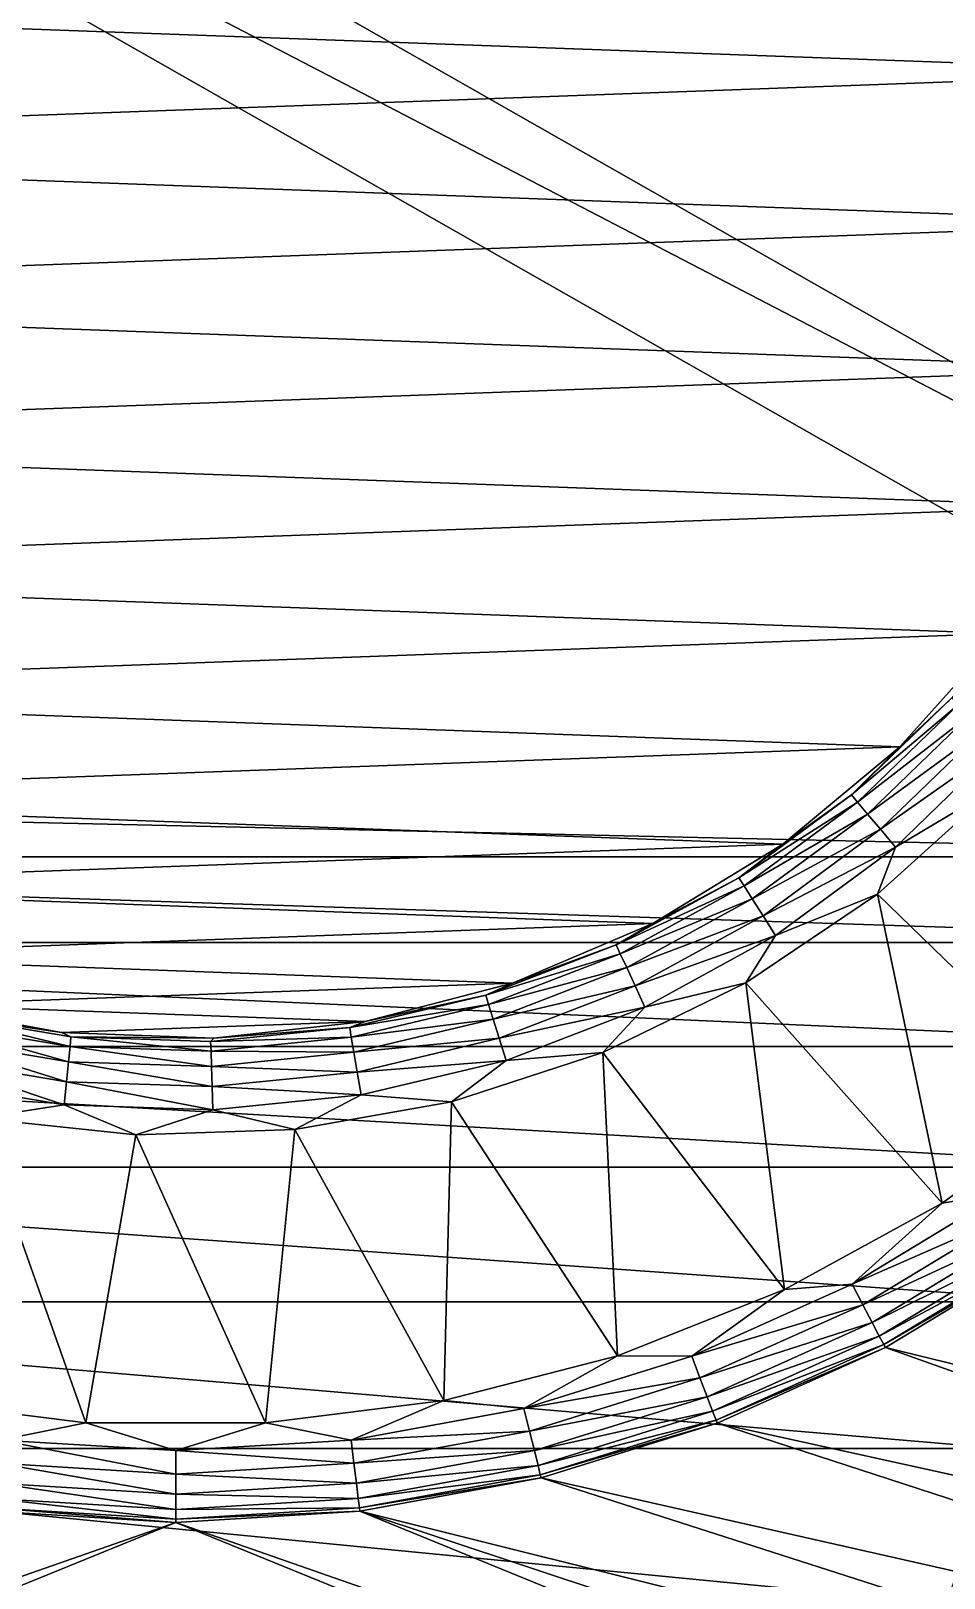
# Model space of a CAD drawing. Extents: x 464 to 15145, y 328 to 7622.
# Drawn here: x 7666 to 8538, y 2465 to 3942 of the extents above; entities that cross this region are included whole.
import ezdxf

# ---------------------------------------------------------------- set-up
doc = ezdxf.new("R2010")
doc.units = 0
doc.layers.get('0').update_dxf_attribs({"linetype": 'CONTINUOUS'})

msp = doc.modelspace()

# ---------------------------------------------------------------- linework, layer by layer
at = {"color": 7}
for points in [[(6344.4, 4734.4, -4432), (9264.7, 3216.1, -4432), (6488.9, 4797.1, -4432), (6344.4, 4734.4, -4432)], [(6488.9, 4797.1, -4432), (9264.7, 3216.1, -4432), (9264.7, 4734.4, -4432), (6488.9, 4797.1, -4432)], [(6344.4, 3216.1, -4432), (9120.2, 3153.3, -4432), (6344.4, 4734.4, -4432), (6344.4, 3216.1, -4432)], [(9120.2, 3153.3, -4432), (9264.7, 3216.1, -4432), (6344.4, 4734.4, -4432), (9120.2, 3153.3, -4432)], [(6808.8, 3975.2, -3744.1), (8797.7, 4047.9, -3744.1), (8797.7, 3902.6, -3744.1), (6808.8, 3975.2, -3744.1)], [(6808.8, 3975.2, -3744.1), (8797.7, 3902.6, -3744.1), (6819.4, 3830.3, -3744.1), (6808.8, 3975.2, -3744.1)], [(6819.4, 3830.3, -3744.1), (8797.7, 3902.6, -3744.1), (8776.5, 3758.7, -3744.1), (6819.4, 3830.3, -3744.1)], [(6819.4, 3830.3, -3744.1), (8776.5, 3758.7, -3744.1), (6851, 3688.4, -3744.1), (6819.4, 3830.3, -3744.1)], [(6851, 3688.4, -3744.1), (8776.5, 3758.7, -3744.1), (8734.6, 3619.5, -3744.1), (6851, 3688.4, -3744.1)], [(6851, 3688.4, -3744.1), (8734.6, 3619.5, -3744.1), (6903, 3552.6, -3744.1), (6851, 3688.4, -3744.1)], [(6903, 3552.6, -3744.1), (8734.6, 3619.5, -3744.1), (8672.9, 3487.9, -3744.1), (6903, 3552.6, -3744.1)], [(6903, 3552.6, -3744.1), (8672.9, 3487.9, -3744.1), (6974.1, 3425.8, -3744.1), (6903, 3552.6, -3744.1)], [(6974.1, 3425.8, -3744.1), (8672.9, 3487.9, -3744.1), (8592.7, 3366.7, -3744.1), (6974.1, 3425.8, -3744.1)], [(6974.1, 3425.8, -3744.1), (8592.7, 3366.7, -3744.1), (7063, 3310.8, -3744.1), (6974.1, 3425.8, -3744.1)], [(7063, 3310.8, -3744.1), (8592.7, 3366.7, -3744.1), (8495.7, 3258.4, -3744.1), (7063, 3310.8, -3744.1)], [(8495.7, 3258.4, -96.9), (8592.7, 3366.7, -96.9), (8545.4, 3305.2, -73.1), (8495.7, 3258.4, -96.9)], [(8592.7, 3366.7, -3744.1), (8592.7, 3366.7, -1874.4), (8495.7, 3258.4, -3744.1), (8592.7, 3366.7, -3744.1)], [(8495.7, 3258.4, -3744.1), (8592.7, 3366.7, -1874.4), (8495.7, 3258.4, -1874.4), (8495.7, 3258.4, -3744.1)], [(8495.7, 3258.4, -96.9), (8495.7, 3258.4, -1874.4), (8592.7, 3366.7, -96.9), (8495.7, 3258.4, -96.9)], [(8592.7, 3366.7, -96.9), (8495.7, 3258.4, -1874.4), (8592.7, 3366.7, -1874.4), (8592.7, 3366.7, -96.9)], [(7063, 3310.8, -3744.1), (8495.7, 3258.4, -3744.1), (7167.6, 3209.9, -3744.1), (7063, 3310.8, -3744.1)], [(8449.5, 3212.4, -73.1), (8495.7, 3258.4, -96.9), (8545.4, 3305.2, -73.1), (8449.5, 3212.4, -73.1)], [(8449.5, 3212.4, -73.1), (8545.4, 3305.2, -73.1), (8552.2, 3299, -50.8), (8449.5, 3212.4, -73.1)], [(8455.4, 3205.4, -50.8), (8449.5, 3212.4, -73.1), (8552.2, 3299, -50.8), (8455.4, 3205.4, -50.8)], [(8455.4, 3205.4, -50.8), (8552.2, 3299, -50.8), (8563.1, 3289.2, -31.7), (8455.4, 3205.4, -50.8)], [(8464.9, 3194.2, -31.7), (8455.4, 3205.4, -50.8), (8563.1, 3289.2, -31.7), (8464.9, 3194.2, -31.7)], [(8464.9, 3194.2, -31.7), (8563.1, 3289.2, -31.7), (8577.3, 3276.3, -17), (8464.9, 3194.2, -31.7)], [(8477.3, 3179.6, -17), (8464.9, 3194.2, -31.7), (8577.3, 3276.3, -17), (8477.3, 3179.6, -17)], [(8477.3, 3179.6, -17), (8577.3, 3276.3, -17), (8593.8, 3261.4, -7.8), (8477.3, 3179.6, -17)], [(7167.6, 3209.9, -3744.1), (8495.7, 3258.4, -3744.1), (8384, 3165.4, -3744.1), (7167.6, 3209.9, -3744.1)], [(8384, 3165.4, -96.9), (8495.7, 3258.4, -96.9), (8449.5, 3212.4, -73.1), (8384, 3165.4, -96.9)], [(8495.7, 3258.4, -3744.1), (8495.7, 3258.4, -1874.4), (8384, 3165.4, -3744.1), (8495.7, 3258.4, -3744.1)], [(8384, 3165.4, -3744.1), (8495.7, 3258.4, -1874.4), (8384, 3165.4, -1874.4), (8384, 3165.4, -3744.1)], [(8384, 3165.4, -96.9), (8384, 3165.4, -1874.4), (8495.7, 3258.4, -96.9), (8384, 3165.4, -96.9)], [(8495.7, 3258.4, -96.9), (8384, 3165.4, -1874.4), (8495.7, 3258.4, -1874.4), (8495.7, 3258.4, -96.9)], [(8491.6, 3162.6, -7.8), (8477.3, 3179.6, -17), (8593.8, 3261.4, -7.8), (8491.6, 3162.6, -7.8)], [(8587.3, 3219.4, -4.6), (8491.6, 3162.6, -7.8), (8593.8, 3261.4, -7.8), (8587.3, 3219.4, -4.6)], [(6488.9, 3153.3, -4432), (9120.2, 3153.3, -4432), (6344.4, 3216.1, -4432), (6488.9, 3153.3, -4432)], [(7167.6, 3209.9, -3744.1), (8384, 3165.4, -3744.1), (7285.8, 3125.3, -3744.1), (7167.6, 3209.9, -3744.1)], [(8342.1, 3133.3, -73.1), (8384, 3165.4, -96.9), (8449.5, 3212.4, -73.1), (8342.1, 3133.3, -73.1)], [(8342.1, 3133.3, -73.1), (8449.5, 3212.4, -73.1), (8455.4, 3205.4, -50.8), (8342.1, 3133.3, -73.1)], [(8474.5, 3117.8, -4.6), (8491.6, 3162.6, -7.8), (8587.3, 3219.4, -4.6), (8474.5, 3117.8, -4.6)], [(8587.3, 3219.4, -4.6), (8674.7, 2923.4, -4.6), (8474.5, 3117.8, -4.6), (8587.3, 3219.4, -4.6)], [(8347, 3125.5, -50.8), (8342.1, 3133.3, -73.1), (8455.4, 3205.4, -50.8), (8347, 3125.5, -50.8)], [(8347, 3125.5, -50.8), (8455.4, 3205.4, -50.8), (8464.9, 3194.2, -31.7), (8347, 3125.5, -50.8)], [(8354.9, 3113.1, -31.7), (8347, 3125.5, -50.8), (8464.9, 3194.2, -31.7), (8354.9, 3113.1, -31.7)], [(8354.9, 3113.1, -31.7), (8464.9, 3194.2, -31.7), (8477.3, 3179.6, -17), (8354.9, 3113.1, -31.7)], [(8365.2, 3097, -17), (8354.9, 3113.1, -31.7), (8477.3, 3179.6, -17), (8365.2, 3097, -17)], [(8365.2, 3097, -17), (8477.3, 3179.6, -17), (8491.6, 3162.6, -7.8), (8365.2, 3097, -17)], [(7285.8, 3125.3, -3744.1), (8384, 3165.4, -3744.1), (8259.9, 3089.7, -3744.1), (7285.8, 3125.3, -3744.1)], [(8259.9, 3089.7, -96.9), (8384, 3165.4, -96.9), (8342.1, 3133.3, -73.1), (8259.9, 3089.7, -96.9)], [(8384, 3165.4, -3744.1), (8384, 3165.4, -1874.4), (8259.9, 3089.7, -3744.1), (8384, 3165.4, -3744.1)], [(8259.9, 3089.7, -3744.1), (8384, 3165.4, -1874.4), (8259.9, 3089.7, -1874.4), (8259.9, 3089.7, -3744.1)], [(8259.9, 3089.7, -96.9), (8259.9, 3089.7, -1874.4), (8384, 3165.4, -96.9), (8259.9, 3089.7, -96.9)], [(8384, 3165.4, -96.9), (8259.9, 3089.7, -1874.4), (8384, 3165.4, -1874.4), (8384, 3165.4, -96.9)], [(8377.2, 3078.3, -7.8), (8365.2, 3097, -17), (8491.6, 3162.6, -7.8), (8377.2, 3078.3, -7.8)], [(8377.2, 3078.3, -7.8), (8491.6, 3162.6, -7.8), (8474.5, 3117.8, -4.6), (8377.2, 3078.3, -7.8)], [(6623.5, 3071.5, -4432), (8985.6, 3071.5, -4432), (6488.9, 3153.3, -4432), (6623.5, 3071.5, -4432)], [(6488.9, 3153.3, -4432), (8985.6, 3071.5, -4432), (9120.2, 3153.3, -4432), (6488.9, 3153.3, -4432)], [(8225, 3069.2, -73.1), (8259.9, 3089.7, -96.9), (8342.1, 3133.3, -73.1), (8225, 3069.2, -73.1)], [(8225, 3069.2, -73.1), (8342.1, 3133.3, -73.1), (8347, 3125.5, -50.8), (8225, 3069.2, -73.1)], [(7285.8, 3125.3, -3744.1), (8259.9, 3089.7, -3744.1), (7415.1, 3058.8, -3744.1), (7285.8, 3125.3, -3744.1)], [(8228.9, 3060.8, -50.8), (8225, 3069.2, -73.1), (8347, 3125.5, -50.8), (8228.9, 3060.8, -50.8)], [(8228.9, 3060.8, -50.8), (8347, 3125.5, -50.8), (8354.9, 3113.1, -31.7), (8228.9, 3060.8, -50.8)], [(8474.5, 3117.8, -4.6), (8348.6, 3032.9, -4.6), (8377.2, 3078.3, -7.8), (8474.5, 3117.8, -4.6)], [(8474.5, 3117.8, -4.6), (8536, 2822.7, -4.6), (8348.6, 3032.9, -4.6), (8474.5, 3117.8, -4.6)], [(8474.5, 3117.8, -4.6), (8674.7, 2923.4, -4.6), (8536, 2822.7, -4.6), (8474.5, 3117.8, -4.6)], [(8235.1, 3047.5, -31.7), (8228.9, 3060.8, -50.8), (8354.9, 3113.1, -31.7), (8235.1, 3047.5, -31.7)], [(8235.1, 3047.5, -31.7), (8354.9, 3113.1, -31.7), (8365.2, 3097, -17), (8235.1, 3047.5, -31.7)], [(7415.1, 3058.8, -3744.1), (8259.9, 3089.7, -3744.1), (8126.1, 3032.8, -3744.1), (7415.1, 3058.8, -3744.1)], [(8126.1, 3032.8, -96.9), (8259.9, 3089.7, -96.9), (8225, 3069.2, -73.1), (8126.1, 3032.8, -96.9)], [(8259.9, 3089.7, -3744.1), (8259.9, 3089.7, -1874.4), (8126.1, 3032.8, -3744.1), (8259.9, 3089.7, -3744.1)], [(8126.1, 3032.8, -3744.1), (8259.9, 3089.7, -1874.4), (8126.1, 3032.8, -1874.4), (8126.1, 3032.8, -3744.1)], [(8126.1, 3032.8, -96.9), (8126.1, 3032.8, -1874.4), (8259.9, 3089.7, -96.9), (8126.1, 3032.8, -96.9)], [(8259.9, 3089.7, -96.9), (8126.1, 3032.8, -1874.4), (8259.9, 3089.7, -1874.4), (8259.9, 3089.7, -96.9)], [(8243.1, 3030.1, -17), (8235.1, 3047.5, -31.7), (8365.2, 3097, -17), (8243.1, 3030.1, -17)], [(8243.1, 3030.1, -17), (8365.2, 3097, -17), (8377.2, 3078.3, -7.8), (8243.1, 3030.1, -17)], [(8377.2, 3078.3, -7.8), (8252.5, 3009.9, -7.8), (8243.1, 3030.1, -17), (8377.2, 3078.3, -7.8)], [(8377.2, 3078.3, -7.8), (8348.6, 3032.9, -4.6), (8252.5, 3009.9, -7.8), (8377.2, 3078.3, -7.8)], [(6745.7, 2972.1, -4432), (8863.5, 2972.1, -4432), (6623.5, 3071.5, -4432), (6745.7, 2972.1, -4432)], [(6623.5, 3071.5, -4432), (8863.5, 2972.1, -4432), (8985.6, 3071.5, -4432), (6623.5, 3071.5, -4432)], [(7415.1, 3058.8, -3744.1), (8126.1, 3032.8, -3744.1), (7552.7, 3011.9, -3744.1), (7415.1, 3058.8, -3744.1)], [(8100.5, 3021.2, -73.1), (8126.1, 3032.8, -96.9), (8225, 3069.2, -73.1), (8100.5, 3021.2, -73.1)], [(8100.5, 3021.2, -73.1), (8225, 3069.2, -73.1), (8228.9, 3060.8, -50.8), (8100.5, 3021.2, -73.1)], [(8103.2, 3012.4, -50.8), (8100.5, 3021.2, -73.1), (8228.9, 3060.8, -50.8), (8103.2, 3012.4, -50.8)], [(8103.2, 3012.4, -50.8), (8228.9, 3060.8, -50.8), (8235.1, 3047.5, -31.7), (8103.2, 3012.4, -50.8)], [(8107.6, 2998.4, -31.7), (8103.2, 3012.4, -50.8), (8235.1, 3047.5, -31.7), (8107.6, 2998.4, -31.7)], [(8107.6, 2998.4, -31.7), (8235.1, 3047.5, -31.7), (8243.1, 3030.1, -17), (8107.6, 2998.4, -31.7)], [(7552.7, 3011.9, -3744.1), (8126.1, 3032.8, -3744.1), (7985.4, 2996.1, -3744.1), (7552.7, 3011.9, -3744.1)], [(7985.4, 2996.1, -96.9), (8126.1, 3032.8, -96.9), (8100.5, 3021.2, -73.1), (7985.4, 2996.1, -96.9)], [(8126.1, 3032.8, -3744.1), (8126.1, 3032.8, -1874.4), (7985.4, 2996.1, -3744.1), (8126.1, 3032.8, -3744.1)], [(7985.4, 2996.1, -3744.1), (8126.1, 3032.8, -1874.4), (7985.4, 2996.1, -1874.4), (7985.4, 2996.1, -3744.1)], [(7985.4, 2996.1, -96.9), (7985.4, 2996.1, -1874.4), (8126.1, 3032.8, -96.9), (7985.4, 2996.1, -96.9)], [(8126.1, 3032.8, -96.9), (7985.4, 2996.1, -1874.4), (8126.1, 3032.8, -1874.4), (8126.1, 3032.8, -96.9)], [(8243.1, 3030.1, -17), (8113.3, 2980.1, -17), (8107.6, 2998.4, -31.7), (8243.1, 3030.1, -17)], [(8243.1, 3030.1, -17), (8252.5, 3009.9, -7.8), (8113.3, 2980.1, -17), (8243.1, 3030.1, -17)], [(8348.6, 3032.9, -4.6), (8212.2, 2966.4, -4.6), (8252.5, 3009.9, -7.8), (8348.6, 3032.9, -4.6)], [(8348.6, 3032.9, -4.6), (8385.8, 2740.1, -4.6), (8212.2, 2966.4, -4.6), (8348.6, 3032.9, -4.6)], [(8348.6, 3032.9, -4.6), (8536, 2822.7, -4.6), (8385.8, 2740.1, -4.6), (8348.6, 3032.9, -4.6)], [(7970.7, 2990.3, -73.1), (7985.4, 2996.1, -96.9), (8100.5, 3021.2, -73.1), (7970.7, 2990.3, -73.1)], [(7970.7, 2990.3, -73.1), (8100.5, 3021.2, -73.1), (8103.2, 3012.4, -50.8), (7970.7, 2990.3, -73.1)], [(7573, 3003.6, -73.1), (7552.7, 3011.9, -96.9), (7695.7, 2985.5, -96.9), (7573, 3003.6, -73.1)], [(7695.7, 2985.5, -3744.1), (7695.7, 2985.5, -1874.4), (7552.7, 3011.9, -3744.1), (7695.7, 2985.5, -3744.1)], [(7552.7, 3011.9, -3744.1), (7695.7, 2985.5, -1874.4), (7552.7, 3011.9, -1874.4), (7552.7, 3011.9, -3744.1)], [(7552.7, 3011.9, -96.9), (7552.7, 3011.9, -1874.4), (7695.7, 2985.5, -96.9), (7552.7, 3011.9, -96.9)], [(7695.7, 2985.5, -96.9), (7552.7, 3011.9, -1874.4), (7695.7, 2985.5, -1874.4), (7695.7, 2985.5, -96.9)], [(7552.7, 3011.9, -3744.1), (7985.4, 2996.1, -3744.1), (7695.7, 2985.5, -3744.1), (7552.7, 3011.9, -3744.1)], [(7703.7, 2972.2, -50.8), (7570.9, 2994.6, -50.8), (7573, 3003.6, -73.1), (7703.7, 2972.2, -50.8)], [(7573, 3003.6, -73.1), (7695.7, 2985.5, -96.9), (7704.6, 2981.4, -73.1), (7573, 3003.6, -73.1)], [(7704.6, 2981.4, -73.1), (7703.7, 2972.2, -50.8), (7573, 3003.6, -73.1), (7704.6, 2981.4, -73.1)], [(7972.2, 2981.2, -50.8), (7970.7, 2990.3, -73.1), (8103.2, 3012.4, -50.8), (7972.2, 2981.2, -50.8)], [(7972.2, 2981.2, -50.8), (8103.2, 3012.4, -50.8), (8107.6, 2998.4, -31.7), (7972.2, 2981.2, -50.8)], [(8252.5, 3009.9, -7.8), (8119.9, 2958.8, -7.8), (8113.3, 2980.1, -17), (8252.5, 3009.9, -7.8)], [(8252.5, 3009.9, -7.8), (8212.2, 2966.4, -4.6), (8119.9, 2958.8, -7.8), (8252.5, 3009.9, -7.8)], [(7702.2, 2957.6, -31.7), (7567.5, 2980.3, -31.7), (7570.9, 2994.6, -50.8), (7702.2, 2957.6, -31.7)], [(7703.7, 2972.2, -50.8), (7702.2, 2957.6, -31.7), (7570.9, 2994.6, -50.8), (7703.7, 2972.2, -50.8)], [(7695.7, 2985.5, -3744.1), (7985.4, 2996.1, -3744.1), (7840.9, 2980.2, -3744.1), (7695.7, 2985.5, -3744.1)], [(7704.6, 2981.4, -73.1), (7695.7, 2985.5, -96.9), (7840.9, 2980.2, -96.9), (7704.6, 2981.4, -73.1)], [(7840.9, 2980.2, -3744.1), (7840.9, 2980.2, -1874.4), (7695.7, 2985.5, -3744.1), (7840.9, 2980.2, -3744.1)], [(7695.7, 2985.5, -3744.1), (7840.9, 2980.2, -1874.4), (7695.7, 2985.5, -1874.4), (7695.7, 2985.5, -3744.1)], [(7695.7, 2985.5, -96.9), (7695.7, 2985.5, -1874.4), (7840.9, 2980.2, -96.9), (7695.7, 2985.5, -96.9)], [(7840.9, 2980.2, -96.9), (7695.7, 2985.5, -1874.4), (7840.9, 2980.2, -1874.4), (7840.9, 2980.2, -96.9)], [(7837.9, 2976.9, -73.1), (7840.9, 2980.2, -96.9), (7970.7, 2990.3, -73.1), (7837.9, 2976.9, -73.1)], [(7837.9, 2976.9, -73.1), (7970.7, 2990.3, -73.1), (7972.2, 2981.2, -50.8), (7837.9, 2976.9, -73.1)], [(7840.9, 2980.2, -96.9), (7985.4, 2996.1, -96.9), (7970.7, 2990.3, -73.1), (7840.9, 2980.2, -96.9)], [(7985.4, 2996.1, -3744.1), (7985.4, 2996.1, -1874.4), (7840.9, 2980.2, -3744.1), (7985.4, 2996.1, -3744.1)], [(7840.9, 2980.2, -3744.1), (7985.4, 2996.1, -1874.4), (7840.9, 2980.2, -1874.4), (7840.9, 2980.2, -3744.1)], [(7840.9, 2980.2, -96.9), (7840.9, 2980.2, -1874.4), (7985.4, 2996.1, -96.9), (7840.9, 2980.2, -96.9)], [(7985.4, 2996.1, -96.9), (7840.9, 2980.2, -1874.4), (7985.4, 2996.1, -1874.4), (7985.4, 2996.1, -96.9)], [(8107.6, 2998.4, -31.7), (7974.7, 2966.7, -31.7), (7972.2, 2981.2, -50.8), (8107.6, 2998.4, -31.7)], [(8107.6, 2998.4, -31.7), (8113.3, 2980.1, -17), (7974.7, 2966.7, -31.7), (8107.6, 2998.4, -31.7)], [(6853.2, 2857, -4432), (8755.9, 2857, -4432), (6745.7, 2972.1, -4432), (6853.2, 2857, -4432)], [(6745.7, 2972.1, -4432), (8755.9, 2857, -4432), (8863.5, 2972.1, -4432), (6745.7, 2972.1, -4432)], [(7700.3, 2938.6, -17), (7563, 2961.7, -17), (7567.5, 2980.3, -31.7), (7700.3, 2938.6, -17)], [(7702.2, 2957.6, -31.7), (7700.3, 2938.6, -17), (7567.5, 2980.3, -31.7), (7702.2, 2957.6, -31.7)], [(7838.7, 2953, -31.7), (7702.2, 2957.6, -31.7), (7703.7, 2972.2, -50.8), (7838.7, 2953, -31.7)], [(7838.3, 2967.7, -50.8), (7703.7, 2972.2, -50.8), (7704.6, 2981.4, -73.1), (7838.3, 2967.7, -50.8)], [(7838.3, 2967.7, -50.8), (7838.7, 2953, -31.7), (7703.7, 2972.2, -50.8), (7838.3, 2967.7, -50.8)], [(7704.6, 2981.4, -73.1), (7840.9, 2980.2, -96.9), (7837.9, 2976.9, -73.1), (7704.6, 2981.4, -73.1)], [(7837.9, 2976.9, -73.1), (7838.3, 2967.7, -50.8), (7704.6, 2981.4, -73.1), (7837.9, 2976.9, -73.1)], [(7972.2, 2981.2, -50.8), (7838.3, 2967.7, -50.8), (7837.9, 2976.9, -73.1), (7972.2, 2981.2, -50.8)], [(7972.2, 2981.2, -50.8), (7974.7, 2966.7, -31.7), (7838.3, 2967.7, -50.8), (7972.2, 2981.2, -50.8)], [(8113.3, 2980.1, -17), (7977.9, 2947.8, -17), (7974.7, 2966.7, -31.7), (8113.3, 2980.1, -17)], [(8113.3, 2980.1, -17), (8119.9, 2958.8, -7.8), (7977.9, 2947.8, -17), (8113.3, 2980.1, -17)], [(7698, 2916.4, -7.8), (7557.9, 2940.1, -7.8), (7563, 2961.7, -17), (7698, 2916.4, -7.8)], [(7700.3, 2938.6, -17), (7698, 2916.4, -7.8), (7563, 2961.7, -17), (7700.3, 2938.6, -17)], [(7839.4, 2933.9, -17), (7700.3, 2938.6, -17), (7702.2, 2957.6, -31.7), (7839.4, 2933.9, -17)], [(7838.7, 2953, -31.7), (7839.4, 2933.9, -17), (7702.2, 2957.6, -31.7), (7838.7, 2953, -31.7)], [(7974.7, 2966.7, -31.7), (7838.7, 2953, -31.7), (7838.3, 2967.7, -50.8), (7974.7, 2966.7, -31.7)], [(7974.7, 2966.7, -31.7), (7977.9, 2947.8, -17), (7838.7, 2953, -31.7), (7974.7, 2966.7, -31.7)], [(8119.9, 2958.8, -7.8), (7981.6, 2925.9, -7.8), (7977.9, 2947.8, -17), (8119.9, 2958.8, -7.8)], [(8119.9, 2958.8, -7.8), (8067.8, 2919.5, -4.6), (7981.6, 2925.9, -7.8), (8119.9, 2958.8, -7.8)], [(8212.2, 2966.4, -4.6), (8067.8, 2919.5, -4.6), (8119.9, 2958.8, -7.8), (8212.2, 2966.4, -4.6)], [(8212.2, 2966.4, -4.6), (8226.4, 2677, -4.6), (8067.8, 2919.5, -4.6), (8212.2, 2966.4, -4.6)], [(8212.2, 2966.4, -4.6), (8385.8, 2740.1, -4.6), (8226.4, 2677, -4.6), (8212.2, 2966.4, -4.6)], [(7698, 2916.4, -7.8), (7615.6, 2903.7, -4.6), (7557.9, 2940.1, -7.8), (7698, 2916.4, -7.8)], [(7977.9, 2947.8, -17), (7839.4, 2933.9, -17), (7838.7, 2953, -31.7), (7977.9, 2947.8, -17)], [(7977.9, 2947.8, -17), (7981.6, 2925.9, -7.8), (7839.4, 2933.9, -17), (7977.9, 2947.8, -17)], [(7840.1, 2911.7, -7.8), (7698, 2916.4, -7.8), (7700.3, 2938.6, -17), (7840.1, 2911.7, -7.8)], [(7839.4, 2933.9, -17), (7840.1, 2911.7, -7.8), (7700.3, 2938.6, -17), (7839.4, 2933.9, -17)], [(7981.6, 2925.9, -7.8), (7840.1, 2911.7, -7.8), (7839.4, 2933.9, -17), (7981.6, 2925.9, -7.8)], [(7981.6, 2925.9, -7.8), (7918.3, 2893.1, -4.6), (7840.1, 2911.7, -7.8), (7981.6, 2925.9, -7.8)], [(8067.8, 2919.5, -4.6), (7918.3, 2893.1, -4.6), (7981.6, 2925.9, -7.8), (8067.8, 2919.5, -4.6)], [(7766.6, 2887.8, -4.6), (7615.6, 2903.7, -4.6), (7698, 2916.4, -7.8), (7766.6, 2887.8, -4.6)], [(7840.1, 2911.7, -7.8), (7766.6, 2887.8, -4.6), (7698, 2916.4, -7.8), (7840.1, 2911.7, -7.8)], [(7918.3, 2893.1, -4.6), (7766.6, 2887.8, -4.6), (7840.1, 2911.7, -7.8), (7918.3, 2893.1, -4.6)], [(8067.8, 2919.5, -4.6), (8060.4, 2634.3, -4.6), (7918.3, 2893.1, -4.6), (8067.8, 2919.5, -4.6)], [(8067.8, 2919.5, -4.6), (8226.4, 2677, -4.6), (8060.4, 2634.3, -4.6), (8067.8, 2919.5, -4.6)], [(8593.6, 2832.1, -7.8), (8536, 2822.7, -4.6), (8674.7, 2923.4, -4.6), (8593.6, 2832.1, -7.8)], [(7615.6, 2903.7, -4.6), (7718.9, 2612.9, -4.6), (7548.8, 2634.3, -4.6), (7615.6, 2903.7, -4.6)], [(7766.6, 2887.8, -4.6), (7718.9, 2612.9, -4.6), (7615.6, 2903.7, -4.6), (7766.6, 2887.8, -4.6)], [(7766.6, 2887.8, -4.6), (7890.3, 2612.9, -4.6), (7718.9, 2612.9, -4.6), (7766.6, 2887.8, -4.6)], [(7918.3, 2893.1, -4.6), (7890.3, 2612.9, -4.6), (7766.6, 2887.8, -4.6), (7918.3, 2893.1, -4.6)], [(7918.3, 2893.1, -4.6), (8060.4, 2634.3, -4.6), (7890.3, 2612.9, -4.6), (7918.3, 2893.1, -4.6)], [(6944, 2728.3, -4432), (8665.1, 2728.3, -4432), (6853.2, 2857, -4432), (6944, 2728.3, -4432)], [(6853.2, 2857, -4432), (8665.1, 2728.3, -4432), (8755.9, 2857, -4432), (6853.2, 2857, -4432)], [(8450.1, 2745.4, -7.8), (8385.8, 2740.1, -4.6), (8536, 2822.7, -4.6), (8450.1, 2745.4, -7.8)], [(8450.1, 2745.4, -7.8), (8536, 2822.7, -4.6), (8593.6, 2832.1, -7.8), (8450.1, 2745.4, -7.8)], [(8450.1, 2745.4, -7.8), (8593.6, 2832.1, -7.8), (8606.2, 2813.8, -17), (8450.1, 2745.4, -7.8)], [(8450.1, 2745.4, -7.8), (8606.2, 2813.8, -17), (8460.4, 2725.6, -17), (8450.1, 2745.4, -7.8)], [(8606.2, 2813.8, -17), (8617.1, 2798.1, -31.7), (8460.4, 2725.6, -17), (8606.2, 2813.8, -17)], [(8460.4, 2725.6, -17), (8617.1, 2798.1, -31.7), (8469.3, 2708.7, -31.7), (8460.4, 2725.6, -17)], [(8617.1, 2798.1, -31.7), (8625.4, 2786, -50.8), (8469.3, 2708.7, -31.7), (8617.1, 2798.1, -31.7)], [(8469.3, 2708.7, -31.7), (8625.4, 2786, -50.8), (8476.1, 2695.7, -50.8), (8469.3, 2708.7, -31.7)], [(8625.4, 2786, -50.8), (8630.7, 2778.4, -73.1), (8476.1, 2695.7, -50.8), (8625.4, 2786, -50.8)], [(8476.1, 2695.7, -50.8), (8630.7, 2778.4, -73.1), (8480.4, 2687.6, -73.1), (8476.1, 2695.7, -50.8)], [(8632.5, 2775.8, -96.9), (8480.4, 2687.6, -73.1), (8630.7, 2778.4, -73.1), (8632.5, 2775.8, -96.9)], [(8481.9, 2684.8, -96.9), (8480.4, 2687.6, -73.1), (8632.5, 2775.8, -96.9), (8481.9, 2684.8, -96.9)], [(8481.9, 2684.8, -3744.1), (8481.9, 2684.8, -96.9), (8632.5, 2775.8, -3744.1), (8481.9, 2684.8, -3744.1)], [(8632.5, 2775.8, -3744.1), (8481.9, 2684.8, -96.9), (8632.5, 2775.8, -96.9), (8632.5, 2775.8, -3744.1)], [(9339.2, 2475.1, -3744.1), (8481.9, 2684.8, -3744.1), (8632.5, 2775.8, -3744.1), (9339.2, 2475.1, -3744.1)], [(8297.1, 2676.5, -7.8), (8226.4, 2677, -4.6), (8385.8, 2740.1, -4.6), (8297.1, 2676.5, -7.8)], [(8297.1, 2676.5, -7.8), (8385.8, 2740.1, -4.6), (8450.1, 2745.4, -7.8), (8297.1, 2676.5, -7.8)], [(8297.1, 2676.5, -7.8), (8450.1, 2745.4, -7.8), (8460.4, 2725.6, -17), (8297.1, 2676.5, -7.8)], [(7016.5, 2588.4, -4432), (8592.6, 2588.4, -4432), (6944, 2728.3, -4432), (7016.5, 2588.4, -4432)], [(6944, 2728.3, -4432), (8592.6, 2588.4, -4432), (8665.1, 2728.3, -4432), (6944, 2728.3, -4432)], [(8297.1, 2676.5, -7.8), (8460.4, 2725.6, -17), (8305, 2655.7, -17), (8297.1, 2676.5, -7.8)], [(8460.4, 2725.6, -17), (8469.3, 2708.7, -31.7), (8305, 2655.7, -17), (8460.4, 2725.6, -17)], [(8305, 2655.7, -17), (8469.3, 2708.7, -31.7), (8311.8, 2637.8, -31.7), (8305, 2655.7, -17)], [(8469.3, 2708.7, -31.7), (8476.1, 2695.7, -50.8), (8311.8, 2637.8, -31.7), (8469.3, 2708.7, -31.7)], [(8311.8, 2637.8, -31.7), (8476.1, 2695.7, -50.8), (8317, 2624.1, -50.8), (8311.8, 2637.8, -31.7)], [(8476.1, 2695.7, -50.8), (8480.4, 2687.6, -73.1), (8317, 2624.1, -50.8), (8476.1, 2695.7, -50.8)], [(8137, 2626.6, -7.8), (8060.4, 2634.3, -4.6), (8226.4, 2677, -4.6), (8137, 2626.6, -7.8)], [(8137, 2626.6, -7.8), (8226.4, 2677, -4.6), (8297.1, 2676.5, -7.8), (8137, 2626.6, -7.8)], [(8137, 2626.6, -7.8), (8297.1, 2676.5, -7.8), (8305, 2655.7, -17), (8137, 2626.6, -7.8)], [(8317, 2624.1, -50.8), (8480.4, 2687.6, -73.1), (8320.3, 2615.5, -73.1), (8317, 2624.1, -50.8)], [(8481.9, 2684.8, -96.9), (8320.3, 2615.5, -73.1), (8480.4, 2687.6, -73.1), (8481.9, 2684.8, -96.9)], [(8321.4, 2612.5, -96.9), (8320.3, 2615.5, -73.1), (8481.9, 2684.8, -96.9), (8321.4, 2612.5, -96.9)], [(8321.4, 2612.5, -3744.1), (8321.4, 2612.5, -96.9), (8481.9, 2684.8, -3744.1), (8321.4, 2612.5, -3744.1)], [(8481.9, 2684.8, -3744.1), (8321.4, 2612.5, -96.9), (8481.9, 2684.8, -96.9), (8481.9, 2684.8, -3744.1)], [(9274, 2402.7, -3744.1), (8321.4, 2612.5, -3744.1), (8481.9, 2684.8, -3744.1), (9274, 2402.7, -3744.1)], [(9274, 2402.7, -3744.1), (8481.9, 2684.8, -3744.1), (9339.2, 2475.1, -3744.1), (9274, 2402.7, -3744.1)], [(8137, 2626.6, -7.8), (8305, 2655.7, -17), (8142.3, 2605, -17), (8137, 2626.6, -7.8)], [(8305, 2655.7, -17), (8311.8, 2637.8, -31.7), (8142.3, 2605, -17), (8305, 2655.7, -17)], [(7637.1, 2596.4, -7.8), (7548.8, 2634.3, -4.6), (7718.9, 2612.9, -4.6), (7637.1, 2596.4, -7.8)], [(7972, 2596.4, -7.8), (7890.3, 2612.9, -4.6), (8060.4, 2634.3, -4.6), (7972, 2596.4, -7.8)], [(7972, 2596.4, -7.8), (8060.4, 2634.3, -4.6), (8137, 2626.6, -7.8), (7972, 2596.4, -7.8)], [(8142.3, 2605, -17), (8311.8, 2637.8, -31.7), (8146.9, 2586.4, -31.7), (8142.3, 2605, -17)], [(8311.8, 2637.8, -31.7), (8317, 2624.1, -50.8), (8146.9, 2586.4, -31.7), (8311.8, 2637.8, -31.7)], [(7972, 2596.4, -7.8), (8137, 2626.6, -7.8), (8142.3, 2605, -17), (7972, 2596.4, -7.8)], [(8146.9, 2586.4, -31.7), (8317, 2624.1, -50.8), (8150.4, 2572.2, -50.8), (8146.9, 2586.4, -31.7)], [(8317, 2624.1, -50.8), (8320.3, 2615.5, -73.1), (8150.4, 2572.2, -50.8), (8317, 2624.1, -50.8)], [(8150.4, 2572.2, -50.8), (8320.3, 2615.5, -73.1), (8152.6, 2563.2, -73.1), (8150.4, 2572.2, -50.8)], [(8321.4, 2612.5, -96.9), (8152.6, 2563.2, -73.1), (8320.3, 2615.5, -73.1), (8321.4, 2612.5, -96.9)], [(7637.1, 2596.4, -7.8), (7718.9, 2612.9, -4.6), (7804.6, 2586.3, -7.8), (7637.1, 2596.4, -7.8)], [(7804.6, 2586.3, -7.8), (7718.9, 2612.9, -4.6), (7890.3, 2612.9, -4.6), (7804.6, 2586.3, -7.8)], [(7804.6, 2586.3, -7.8), (7890.3, 2612.9, -4.6), (7972, 2596.4, -7.8), (7804.6, 2586.3, -7.8)], [(7972, 2596.4, -7.8), (8142.3, 2605, -17), (7974.7, 2574.3, -17), (7972, 2596.4, -7.8)], [(8142.3, 2605, -17), (8146.9, 2586.4, -31.7), (7974.7, 2574.3, -17), (8142.3, 2605, -17)], [(8153.3, 2560.2, -96.9), (8152.6, 2563.2, -73.1), (8321.4, 2612.5, -96.9), (8153.3, 2560.2, -96.9)], [(8153.3, 2560.2, -3744.1), (8153.3, 2560.2, -96.9), (8321.4, 2612.5, -3744.1), (8153.3, 2560.2, -3744.1)], [(8321.4, 2612.5, -3744.1), (8153.3, 2560.2, -96.9), (8321.4, 2612.5, -96.9), (8321.4, 2612.5, -3744.1)], [(9225.3, 2318.2, -3744.1), (8153.3, 2560.2, -3744.1), (8321.4, 2612.5, -3744.1), (9225.3, 2318.2, -3744.1)], [(9225.3, 2318.2, -3744.1), (8321.4, 2612.5, -3744.1), (9274, 2402.7, -3744.1), (9225.3, 2318.2, -3744.1)], [(7069.3, 2440, -4432), (8539.9, 2440, -4432), (7016.5, 2588.4, -4432), (7069.3, 2440, -4432)], [(7016.5, 2588.4, -4432), (8539.9, 2440, -4432), (8592.6, 2588.4, -4432), (7016.5, 2588.4, -4432)], [(7637.1, 2596.4, -7.8), (7804.6, 2564, -17), (7634.5, 2574.3, -17), (7637.1, 2596.4, -7.8)], [(7637.1, 2596.4, -7.8), (7804.6, 2586.3, -7.8), (7804.6, 2564, -17), (7637.1, 2596.4, -7.8)], [(7804.6, 2586.3, -7.8), (7972, 2596.4, -7.8), (7974.7, 2574.3, -17), (7804.6, 2586.3, -7.8)], [(7804.6, 2586.3, -7.8), (7974.7, 2574.3, -17), (7804.6, 2564, -17), (7804.6, 2586.3, -7.8)], [(7974.7, 2574.3, -17), (8146.9, 2586.4, -31.7), (7977, 2555.3, -31.7), (7974.7, 2574.3, -17)], [(8146.9, 2586.4, -31.7), (8150.4, 2572.2, -50.8), (7977, 2555.3, -31.7), (8146.9, 2586.4, -31.7)], [(7634.5, 2574.3, -17), (7804.6, 2544.9, -31.7), (7632.2, 2555.3, -31.7), (7634.5, 2574.3, -17)], [(7804.6, 2564, -17), (7804.6, 2544.9, -31.7), (7634.5, 2574.3, -17), (7804.6, 2564, -17)], [(7974.7, 2574.3, -17), (7977, 2555.3, -31.7), (7804.6, 2564, -17), (7974.7, 2574.3, -17)], [(7977, 2555.3, -31.7), (8150.4, 2572.2, -50.8), (7978.7, 2540.7, -50.8), (7977, 2555.3, -31.7)], [(8150.4, 2572.2, -50.8), (8152.6, 2563.2, -73.1), (7978.7, 2540.7, -50.8), (8150.4, 2572.2, -50.8)], [(7804.6, 2564, -17), (7977, 2555.3, -31.7), (7804.6, 2544.9, -31.7), (7804.6, 2564, -17)], [(7978.7, 2540.7, -50.8), (8152.6, 2563.2, -73.1), (7979.9, 2531.6, -73.1), (7978.7, 2540.7, -50.8)], [(8153.3, 2560.2, -96.9), (7979.9, 2531.6, -73.1), (8152.6, 2563.2, -73.1), (8153.3, 2560.2, -96.9)], [(7980.2, 2528.5, -96.9), (7979.9, 2531.6, -73.1), (8153.3, 2560.2, -96.9), (7980.2, 2528.5, -96.9)], [(7980.2, 2528.5, -3744.1), (7980.2, 2528.5, -96.9), (8153.3, 2560.2, -3744.1), (7980.2, 2528.5, -3744.1)], [(8153.3, 2560.2, -3744.1), (7980.2, 2528.5, -96.9), (8153.3, 2560.2, -96.9), (8153.3, 2560.2, -3744.1)], [(9195.1, 2225.5, -3744.1), (7980.2, 2528.5, -3744.1), (8153.3, 2560.2, -3744.1), (9195.1, 2225.5, -3744.1)], [(9195.1, 2225.5, -3744.1), (8153.3, 2560.2, -3744.1), (9225.3, 2318.2, -3744.1), (9195.1, 2225.5, -3744.1)], [(7632.2, 2555.3, -31.7), (7804.6, 2530.2, -50.8), (7630.4, 2540.7, -50.8), (7632.2, 2555.3, -31.7)], [(7804.6, 2544.9, -31.7), (7804.6, 2530.2, -50.8), (7632.2, 2555.3, -31.7), (7804.6, 2544.9, -31.7)], [(7977, 2555.3, -31.7), (7978.7, 2540.7, -50.8), (7804.6, 2544.9, -31.7), (7977, 2555.3, -31.7)], [(7804.6, 2544.9, -31.7), (7978.7, 2540.7, -50.8), (7804.6, 2530.2, -50.8), (7804.6, 2544.9, -31.7)], [(6414, 2031.6, -3744.1), (7628.9, 2528.5, -3744.1), (7804.6, 2517.8, -3744.1), (6414, 2031.6, -3744.1)], [(7628.9, 2528.5, -96.9), (7629.3, 2531.6, -73.1), (7804.6, 2517.8, -96.9), (7628.9, 2528.5, -96.9)], [(7628.9, 2528.5, -3744.1), (7628.9, 2528.5, -96.9), (7804.6, 2517.8, -3744.1), (7628.9, 2528.5, -3744.1)], [(7804.6, 2517.8, -3744.1), (7628.9, 2528.5, -96.9), (7804.6, 2517.8, -96.9), (7804.6, 2517.8, -3744.1)], [(7630.4, 2540.7, -50.8), (7804.6, 2521, -73.1), (7629.3, 2531.6, -73.1), (7630.4, 2540.7, -50.8)], [(7804.6, 2517.8, -96.9), (7629.3, 2531.6, -73.1), (7804.6, 2521, -73.1), (7804.6, 2517.8, -96.9)], [(7804.6, 2530.2, -50.8), (7804.6, 2521, -73.1), (7630.4, 2540.7, -50.8), (7804.6, 2530.2, -50.8)], [(7978.7, 2540.7, -50.8), (7979.9, 2531.6, -73.1), (7804.6, 2530.2, -50.8), (7978.7, 2540.7, -50.8)], [(7980.2, 2528.5, -96.9), (7804.6, 2521, -73.1), (7979.9, 2531.6, -73.1), (7980.2, 2528.5, -96.9)], [(7804.6, 2530.2, -50.8), (7979.9, 2531.6, -73.1), (7804.6, 2521, -73.1), (7804.6, 2530.2, -50.8)], [(7804.6, 2517.8, -96.9), (7804.6, 2521, -73.1), (7980.2, 2528.5, -96.9), (7804.6, 2517.8, -96.9)], [(7804.6, 2517.8, -3744.1), (7804.6, 2517.8, -96.9), (7980.2, 2528.5, -3744.1), (7804.6, 2517.8, -3744.1)], [(7980.2, 2528.5, -3744.1), (7804.6, 2517.8, -96.9), (7980.2, 2528.5, -96.9), (7980.2, 2528.5, -3744.1)], [(9195.1, 2031.6, -3744.1), (7804.6, 2517.8, -3744.1), (7980.2, 2528.5, -3744.1), (9195.1, 2031.6, -3744.1)], [(9195.1, 2031.6, -3744.1), (7980.2, 2528.5, -3744.1), (9184.9, 2128.6, -3744.1), (9195.1, 2031.6, -3744.1)], [(9184.9, 2128.6, -3744.1), (7980.2, 2528.5, -3744.1), (9195.1, 2225.5, -3744.1), (9184.9, 2128.6, -3744.1)], [(6414, 2031.6, -3744.1), (7804.6, 2517.8, -3744.1), (6383.9, 1938.9, -3744.1), (6414, 2031.6, -3744.1)], [(6383.9, 1938.9, -3744.1), (7804.6, 2517.8, -3744.1), (9225.3, 1938.9, -3744.1), (6383.9, 1938.9, -3744.1)], [(9225.3, 1938.9, -3744.1), (7804.6, 2517.8, -3744.1), (9195.1, 2031.6, -3744.1), (9225.3, 1938.9, -3744.1)]]:
    msp.add_3dface(points, dxfattribs=at)

doc.saveas('drawing.dxf')
